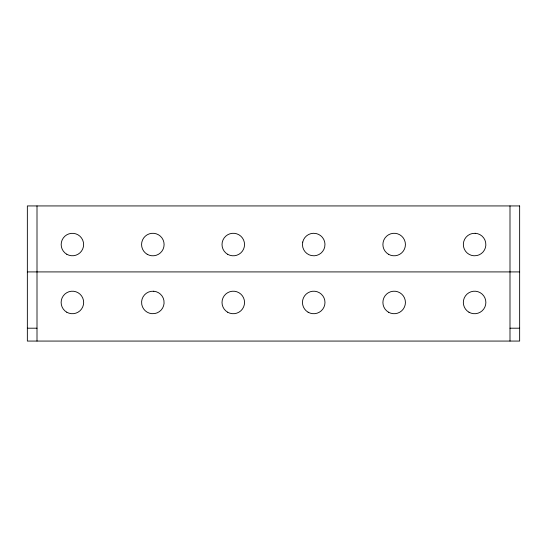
<?xml version="1.0" encoding="UTF-8"?>
<svg xmlns="http://www.w3.org/2000/svg" width="547" height="547" viewBox="0 0 547 547"><rect width="100%" height="100%" fill="white"/><g stroke="black" fill="none" stroke-linecap="round" stroke-linejoin="round"><path stroke-width="0.82" d="M27.35 271.914L519.65 271.914M27.35 328.2L37.005 328.2M509.995 328.2L519.65 328.2M509.995 205.932L509.995 341.068M37.005 205.932L37.005 341.068M302.737 242.054L302.47 244.981A11.261 11.261 0 0 0 311.236 255.524L314.163 255.798A11.261 11.261 0 0 0 324.706 247.032L324.973 244.099A11.261 11.261 0 0 0 316.207 233.555L313.281 233.289A11.261 11.261 0 0 0 302.737 242.054M475.199 233.295L472.266 233.521A11.261 11.261 0 0 0 463.357 243.948L463.589 246.875A11.261 11.261 0 0 0 474.01 255.784L476.936 255.558A11.261 11.261 0 0 0 485.852 245.138L485.62 242.205A11.261 11.261 0 0 0 475.199 233.295M153.789 291.236L150.856 291.373A11.261 11.261 0 0 0 141.618 301.506L141.755 304.44A11.261 11.261 0 0 0 151.881 313.677L154.822 313.547A11.261 11.261 0 0 0 164.059 303.414L163.922 300.474A11.261 11.261 0 0 0 153.789 291.236M519.65 205.932L27.35 205.932L27.35 341.068L519.65 341.068L519.65 205.932M308.091 312.214A11.261 11.261 0 0 0 324.98 302.457A11.261 11.261 0 0 0 308.091 292.707A11.261 11.261 0 0 0 308.091 312.214M227.648 312.214A11.261 11.261 0 0 0 244.543 302.457A11.261 11.261 0 0 0 227.648 292.707A11.261 11.261 0 0 0 227.648 312.214M388.534 312.214A11.261 11.261 0 0 0 405.423 302.457A11.261 11.261 0 0 0 388.534 292.707A11.261 11.261 0 0 0 388.534 312.214M468.97 312.214A11.261 11.261 0 0 0 485.866 302.457A11.261 11.261 0 0 0 468.97 292.707A11.261 11.261 0 0 0 468.97 312.214M66.768 312.214A11.261 11.261 0 0 0 83.657 302.457A11.261 11.261 0 0 0 66.768 292.707A11.261 11.261 0 0 0 66.768 312.214M147.205 254.293A11.261 11.261 0 0 0 164.1 244.543A11.261 11.261 0 0 0 147.205 234.786A11.261 11.261 0 0 0 147.205 254.293M227.648 254.293A11.261 11.261 0 0 0 244.543 244.543A11.261 11.261 0 0 0 227.648 234.786A11.261 11.261 0 0 0 227.648 254.293M388.534 254.293A11.261 11.261 0 0 0 405.423 244.543A11.261 11.261 0 0 0 388.534 234.786A11.261 11.261 0 0 0 388.534 254.293M66.782 254.259A11.227 11.227 0 0 0 83.623 244.543A11.227 11.227 0 0 0 66.782 234.82A11.227 11.227 0 0 0 66.782 254.259"/></g></svg>
